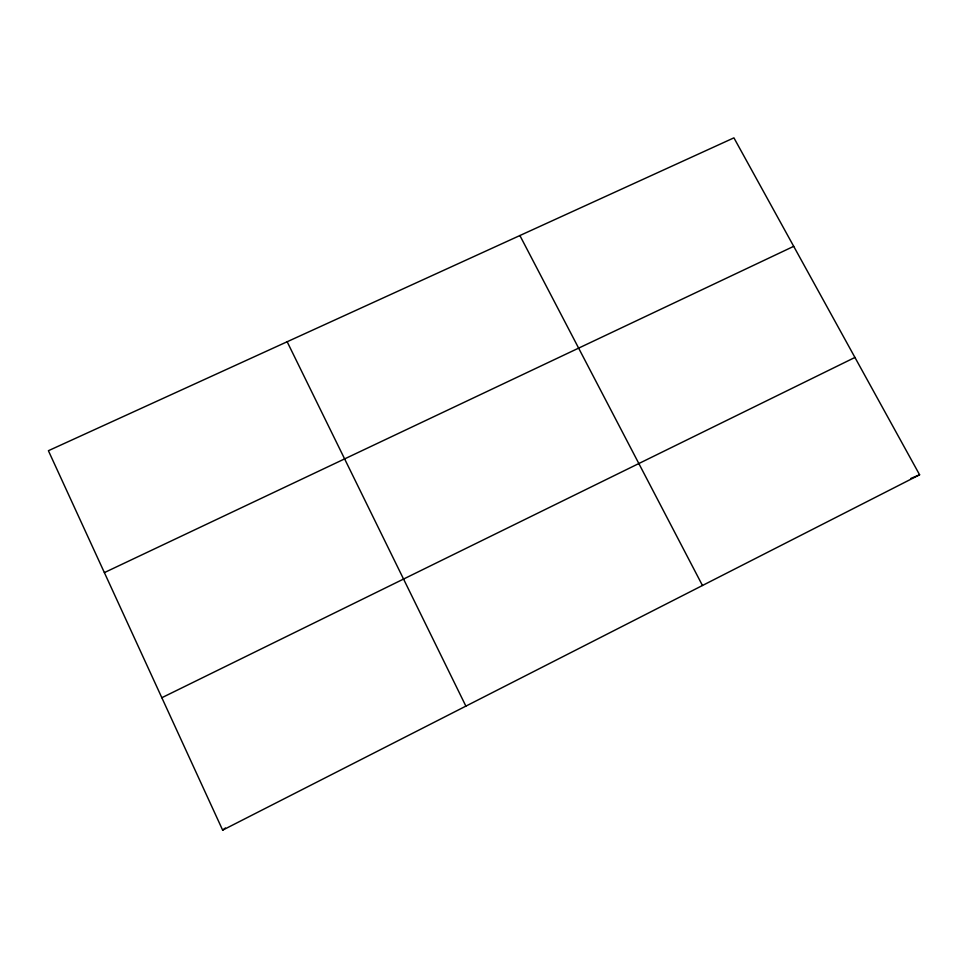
<?xml version="1.0" encoding="UTF-8"?>
<svg xmlns="http://www.w3.org/2000/svg" width="968" height="968" viewBox="0 0 968 968"><rect width="100%" height="100%" fill="white"/><g stroke="black" fill="none" stroke-linecap="round" stroke-linejoin="round"><path stroke-width="1.45" d="M222.652 830.145L919.6 474.792L733.925 137.855L48.4 450.713L222.652 830.145L225.411 827.979M161.838 697.722L854.938 357.446M104.375 572.608L793.712 246.332M910.924 478.398L919.6 474.792M519.889 235.526L702.465 585.495M287.157 341.752L465.886 706.132"/></g></svg>
